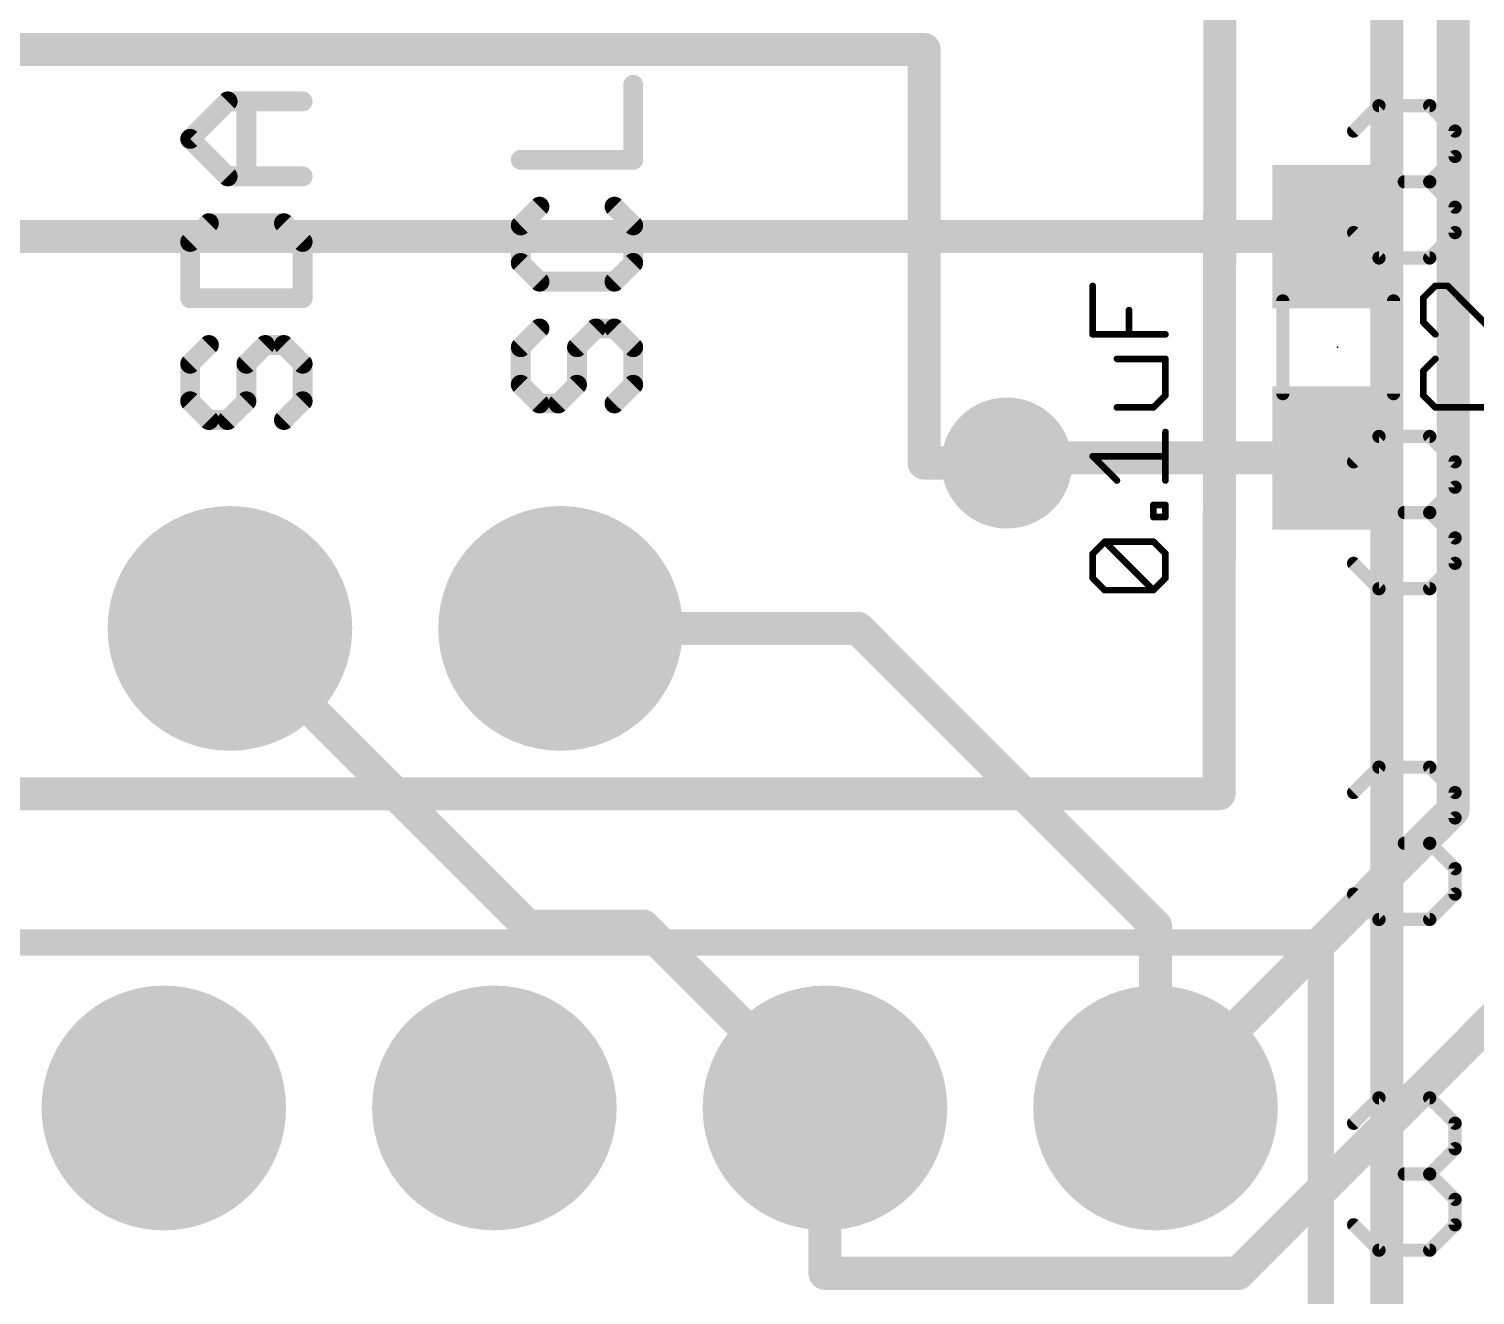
# Model space of a CAD drawing. Extents: x -5 to 102, y -1 to 61.
# Drawn here: x 79.61 to 90.72, y 29.81 to 39.53 of the extents above; entities that cross this region are included whole.
import ezdxf

# ---------------------------------------------------------------- set-up
doc = ezdxf.new("R2010")
doc.units = 0
for name, color, linetype in [('1', 22, 'CONTINUOUS'), ('16', 175, 'CONTINUOUS'), ('17', 82, 'CONTINUOUS'), ('18', 82, 'CONTINUOUS'), ('21', 253, 'CONTINUOUS'), ('23', 7, 'CONTINUOUS'), ('25', 253, 'CONTINUOUS'), ('27', 253, 'CONTINUOUS'), ('51', 253, 'CONTINUOUS')]:
    doc.layers.add(name, color=color, linetype=linetype)

# ---------------------------------------------------------------- blocks, each defined once
blk = doc.blocks.new('RECT')
blk.add_solid([(-0.5, -0.5), (0.5, -0.5), (-0.5, 0.5), (0.5, 0.5)])
blk = doc.blocks.new('ROUNDP')
at = {"const_width": 0.5}
blk.add_lwpolyline([(0, -0.25, 1), (0, 0.25, 1), (0, -0.25)], format="xyb", dxfattribs=at)
blk = doc.blocks.new('ROUNDV')
at = {"const_width": 0.5}
blk.add_lwpolyline([(0, -0.25, 1), (0, 0.25, 1), (0, -0.25)], format="xyb", dxfattribs=at)

msp = doc.modelspace()

# ---------------------------------------------------------------- linework, layer by layer
at = {"layer": '1', "const_width": 0.254}
for points in [[(90.551, 33.528), (90.551, 53.594)], [(89.662, 37.934), (78.613, 37.934)], [(87.63, 36.234), (87.122, 36.195)], [(89.662, 36.234), (87.63, 36.234)], [(83.439, 32.639), (81.153, 34.925)], [(85.979, 34.925), (83.693, 34.925)], [(88.265, 32.639), (85.979, 34.925)], [(88.265, 31.242), (90.551, 33.528)], [(84.328, 32.639), (83.439, 32.639)], [(85.725, 31.242), (84.328, 32.639)], [(88.265, 31.242), (88.265, 32.639)], [(88.9, 29.972), (91.059, 32.131)], [(85.725, 31.242), (85.725, 29.972)], [(85.725, 29.972), (88.9, 29.972)]]:
    msp.add_lwpolyline(points, dxfattribs=at)
at = {"layer": '1', "const_width": 0.127}
for points in [[(89.662, 37.8705, 1), (89.662, 37.9975)], [(87.63, 36.2975, 1), (87.63, 36.1705)], [(87.6349, 36.1707, 1), (87.6251, 36.2973)], [(89.662, 36.1705, 1), (89.662, 36.2975)], [(87.1171, 36.2583, 1), (87.1269, 36.1317)], [(81.1979, 34.9699, 1), (81.1081, 34.8801)], [(83.693, 34.9885, 1), (83.693, 34.8615)], [(86.0239, 34.9699, 1), (85.9341, 34.8801)], [(85.979, 34.8615, 1), (85.979, 34.9885)], [(90.4875, 33.528, 1), (90.6145, 33.528)], [(90.5959, 33.4831, 1), (90.5061, 33.5729)], [(83.439, 32.7025, 1), (83.439, 32.5755)], [(83.3941, 32.5941, 1), (83.4839, 32.6839)], [(84.3729, 32.6839, 1), (84.2831, 32.5941)], [(84.328, 32.5755, 1), (84.328, 32.7025)], [(88.3285, 32.639, 1), (88.2015, 32.639)], [(88.2201, 32.5941, 1), (88.3099, 32.6839)], [(85.7885, 31.242, 1), (85.6615, 31.242)], [(85.6801, 31.1971, 1), (85.7699, 31.2869)], [(88.2201, 31.2869, 1), (88.3099, 31.1971)], [(88.2015, 31.242, 1), (88.3285, 31.242)], [(85.725, 30.0355, 1), (85.725, 29.9085)], [(85.6615, 29.972, 1), (85.7885, 29.972)], [(88.8551, 30.0169, 1), (88.9449, 29.9271)], [(88.9, 29.9085, 1), (88.9, 30.0355)]]:
    msp.add_lwpolyline(points, format="xyb", dxfattribs=at)
at = {"layer": '16', "const_width": 0.254}
for points in [[(90.043, 26.924), (90.043, 49.657)], [(86.487, 39.37), (76.073, 39.37)], [(86.487, 36.195), (86.487, 39.37)], [(87.122, 36.195), (86.487, 36.195)]]:
    msp.add_lwpolyline(points, dxfattribs=at)
at = {"layer": '16', "const_width": 0.127}
for points in [[(86.5505, 39.37, 1), (86.4235, 39.37)], [(86.487, 39.3065, 1), (86.487, 39.4335)], [(86.487, 36.2585, 1), (86.487, 36.1315)], [(86.4235, 36.195, 1), (86.5505, 36.195)], [(87.122, 36.1315, 1), (87.122, 36.2585)]]:
    msp.add_lwpolyline(points, format="xyb", dxfattribs=at)
at = {"layer": '21'}
for points, const_width in [([(88.753, 33.655), (88.773, 51.435)], 0.254), ([(84.2518, 38.5232), (84.2518, 39.0995)], 0.1524), ([(80.8475, 38.6844), (81.1356, 38.9725)], 0.1524), ([(81.1356, 38.9725), (81.7118, 38.9725)], 0.1524), ([(81.2796, 38.3962), (81.2796, 38.9725)], 0.1524), ([(89.787, 38.7443), (89.9819, 38.9392)], 0.1016), ([(89.9819, 38.9392), (90.3717, 38.9392)], 0.1016), ([(90.3717, 38.9392), (90.5666, 38.7443)], 0.1016), ([(90.5666, 38.7443), (90.5666, 38.5494)], 0.1016), ([(81.1356, 38.3962), (80.8475, 38.6844)], 0.1524), ([(83.3875, 38.5232), (84.2518, 38.5232)], 0.1524), ([(90.5666, 38.5494), (90.3717, 38.3545)], 0.1016), ([(81.7118, 38.3962), (81.1356, 38.3962)], 0.1524), ([(90.3717, 38.3545), (90.1768, 38.3545)], 0.1016), ([(90.3717, 38.3545), (90.5666, 38.1596)], 0.1016), ([(83.5315, 38.1639), (83.3875, 38.0199)], 0.1524), ([(84.2518, 38.0199), (84.1077, 38.1639)], 0.1524), ([(90.5666, 38.1596), (90.5666, 37.9647)], 0.1016), ([(80.9915, 38.0369), (80.8475, 37.8929)], 0.1524), ([(81.5677, 38.0369), (80.9915, 38.0369)], 0.1524), ([(81.7118, 37.8929), (81.5677, 38.0369)], 0.1524), ([(83.3875, 38.0199), (83.3875, 37.7318)], 0.1524), ([(84.2518, 37.7318), (84.2518, 38.0199)], 0.1524), ([(89.9819, 37.7698), (89.787, 37.9647)], 0.1016), ([(90.5666, 37.9647), (90.3717, 37.7698)], 0.1016), ([(80.8475, 37.8929), (80.8475, 37.4607)], 0.1524), ([(81.7118, 37.4607), (81.7118, 37.8929)], 0.1524), ([(83.3875, 37.7318), (83.5315, 37.5877)], 0.1524), ([(84.1077, 37.5877), (84.2518, 37.7318)], 0.1524), ([(90.3717, 37.7698), (89.9819, 37.7698)], 0.1016), ([(83.5315, 37.5877), (84.1077, 37.5877)], 0.1524), ([(80.8475, 37.4607), (81.7118, 37.4607)], 0.1524), ([(83.5315, 37.2284), (83.3875, 37.0844)], 0.1524), ([(83.8196, 37.0844), (83.9637, 37.2284)], 0.1524), ([(83.9637, 37.2284), (84.1077, 37.2284)], 0.1524), ([(84.1077, 37.2284), (84.2518, 37.0844)], 0.1524), ([(80.9915, 37.1014), (80.8475, 36.9574)], 0.1524), ([(81.2796, 36.9574), (81.4237, 37.1014)], 0.1524), ([(81.4237, 37.1014), (81.5677, 37.1014)], 0.1524), ([(81.5677, 37.1014), (81.7118, 36.9574)], 0.1524), ([(83.3875, 37.0844), (83.3875, 36.7963)], 0.1524), ([(83.8196, 36.7963), (83.8196, 37.0844)], 0.1524), ([(84.2518, 37.0844), (84.2518, 36.7963)], 0.1524), ([(80.8475, 36.9574), (80.8475, 36.6693)], 0.1524), ([(81.2796, 36.6693), (81.2796, 36.9574)], 0.1524), ([(81.7118, 36.9574), (81.7118, 36.6693)], 0.1524), ([(83.3875, 36.7963), (83.5315, 36.6522)], 0.1524), ([(83.6756, 36.6522), (83.8196, 36.7963)], 0.1524), ([(84.2518, 36.7963), (84.1077, 36.6522)], 0.1524), ([(80.8475, 36.6693), (80.9915, 36.5252)], 0.1524), ([(81.1356, 36.5252), (81.2796, 36.6693)], 0.1524), ([(81.7118, 36.6693), (81.5677, 36.5252)], 0.1524), ([(83.5315, 36.6522), (83.6756, 36.6522)], 0.1524), ([(80.9915, 36.5252), (81.1356, 36.5252)], 0.1524), ([(89.787, 36.2043), (89.9819, 36.3992)], 0.1016), ([(89.9819, 36.3992), (90.3717, 36.3992)], 0.1016), ([(90.3717, 36.3992), (90.5666, 36.2043)], 0.1016), ([(90.5666, 36.2043), (90.5666, 36.0094)], 0.1016), ([(90.5666, 36.0094), (90.3717, 35.8145)], 0.1016), ([(90.3717, 35.8145), (90.1768, 35.8145)], 0.1016), ([(90.3717, 35.8145), (90.5666, 35.6196)], 0.1016), ([(90.5666, 35.6196), (90.5666, 35.4247)], 0.1016), ([(89.9819, 35.2298), (89.787, 35.4247)], 0.1016), ([(90.5666, 35.4247), (90.3717, 35.2298)], 0.1016), ([(90.3717, 35.2298), (89.9819, 35.2298)], 0.1016), ([(89.787, 33.6643), (89.9819, 33.8592)], 0.1016), ([(89.9819, 33.8592), (90.3717, 33.8592)], 0.1016), ([(90.3717, 33.8592), (90.5666, 33.6643)], 0.1016), ([(70.993, 33.655), (88.753, 33.655)], 0.254), ([(90.5666, 33.6643), (90.5666, 33.4694)], 0.1016), ([(90.5666, 33.4694), (90.3717, 33.2745)], 0.1016), ([(90.3717, 33.2745), (90.1768, 33.2745)], 0.1016), ([(90.3717, 33.2745), (90.5666, 33.0796)], 0.1016), ([(90.5666, 33.0796), (90.5666, 32.8847)], 0.1016), ([(89.9819, 32.6898), (89.787, 32.8847)], 0.1016), ([(90.5666, 32.8847), (90.3717, 32.6898)], 0.1016), ([(90.3717, 32.6898), (89.9819, 32.6898)], 0.1016), ([(71.755, 32.512), (89.535, 32.512)], 0.2032), ([(89.535, 32.512), (89.535, 18.542)], 0.2032), ([(89.787, 31.1243), (89.9819, 31.3192)], 0.1016), ([(89.9819, 31.3192), (90.3717, 31.3192)], 0.1016), ([(90.3717, 31.3192), (90.5666, 31.1243)], 0.1016), ([(90.5666, 31.1243), (90.5666, 30.9294)], 0.1016), ([(90.5666, 30.9294), (90.3717, 30.7345)], 0.1016), ([(90.3717, 30.7345), (90.1768, 30.7345)], 0.1016), ([(90.3717, 30.7345), (90.5666, 30.5396)], 0.1016), ([(90.5666, 30.5396), (90.5666, 30.3447)], 0.1016), ([(89.9819, 30.1498), (89.787, 30.3447)], 0.1016), ([(90.5666, 30.3447), (90.3717, 30.1498)], 0.1016), ([(90.3717, 30.1498), (89.9819, 30.1498)], 0.1016)]:
    msp.add_lwpolyline(points, dxfattribs=dict(at, const_width=const_width))
for points, const_width in [([(84.2899, 39.0995, 1), (84.2137, 39.0995)], 0.0762), ([(81.1356, 39.0106, 1), (81.1356, 38.9344)], 0.0762), ([(81.1625, 38.9455, 1), (81.1086, 38.9994)], 0.0762), ([(81.3177, 38.9725, 1), (81.2415, 38.9725)], 0.0762), ([(81.7118, 38.9344, 1), (81.7118, 39.0106)], 0.0762), ([(89.9819, 38.9646, 1), (89.9819, 38.9138)], 0.0508), ([(89.9999, 38.9212, 1), (89.9639, 38.9572)], 0.0508), ([(90.3897, 38.9572, 1), (90.3537, 38.9212)], 0.0508), ([(90.3717, 38.9138, 1), (90.3717, 38.9646)], 0.0508), ([(89.769, 38.7623, 1), (89.805, 38.7263)], 0.0508), ([(90.592, 38.7443, 1), (90.5412, 38.7443)], 0.0508), ([(90.5486, 38.7263, 1), (90.5846, 38.7623)], 0.0508), ([(80.8744, 38.7113, 1), (80.8205, 38.6574)], 0.0762), ([(80.8205, 38.7113, 1), (80.8744, 38.6574)], 0.0762), ([(83.3875, 38.5613, 1), (83.3875, 38.4851)], 0.0762), ([(84.2137, 38.5232, 1), (84.2899, 38.5232)], 0.0762), ([(84.2518, 38.4851, 1), (84.2518, 38.5613)], 0.0762), ([(90.5412, 38.5494, 1), (90.592, 38.5494)], 0.0508), ([(90.5846, 38.5314, 1), (90.5486, 38.5674)], 0.0508), ([(81.1356, 38.4343, 1), (81.1356, 38.3581)], 0.0762), ([(81.1086, 38.3693, 1), (81.1625, 38.4232)], 0.0762), ([(81.7118, 38.3581, 1), (81.7118, 38.4343)], 0.0762), ([(81.2415, 38.3962, 1), (81.3177, 38.3962)], 0.0762), ([(90.1768, 38.3799, 1), (90.1768, 38.3291)], 0.0508), ([(90.3897, 38.3725, 1), (90.3537, 38.3365)], 0.0508), ([(90.3537, 38.3725, 1), (90.3897, 38.3365)], 0.0508), ([(90.3717, 38.3291, 1), (90.3717, 38.3799)], 0.0508), ([(83.5585, 38.137, 1), (83.5046, 38.1909)], 0.0762), ([(84.1347, 38.1909, 1), (84.0808, 38.137)], 0.0762), ([(90.592, 38.1596, 1), (90.5412, 38.1596)], 0.0508), ([(90.5486, 38.1416, 1), (90.5846, 38.1776)], 0.0508), ([(80.9915, 38.075, 1), (80.9915, 37.9988)], 0.0762), ([(81.0185, 38.01, 1), (80.9646, 38.0639)], 0.0762), ([(81.5947, 38.0639, 1), (81.5408, 38.01)], 0.0762), ([(81.5677, 37.9988, 1), (81.5677, 38.075)], 0.0762), ([(83.3605, 38.0468, 1), (83.4144, 37.9929)], 0.0762), ([(83.4256, 38.0199, 1), (83.3494, 38.0199)], 0.0762), ([(84.2899, 38.0199, 1), (84.2137, 38.0199)], 0.0762), ([(84.2249, 37.9929, 1), (84.2787, 38.0468)], 0.0762), ([(89.805, 37.9827, 1), (89.769, 37.9467)], 0.0508), ([(90.5846, 37.9467, 1), (90.5486, 37.9827)], 0.0508), ([(80.8205, 37.9198, 1), (80.8744, 37.8659)], 0.0762), ([(80.8856, 37.8929, 1), (80.8094, 37.8929)], 0.0762), ([(81.7499, 37.8929, 1), (81.6737, 37.8929)], 0.0762), ([(81.6849, 37.8659, 1), (81.7387, 37.9198)], 0.0762), ([(90.5412, 37.9647, 1), (90.592, 37.9647)], 0.0508), ([(83.4144, 37.7587, 1), (83.3605, 37.7048)], 0.0762), ([(84.2787, 37.7048, 1), (84.2249, 37.7587)], 0.0762), ([(89.9819, 37.7952, 1), (89.9819, 37.7444)], 0.0508), ([(89.9639, 37.7518, 1), (89.9999, 37.7878)], 0.0508), ([(90.3537, 37.7878, 1), (90.3897, 37.7518)], 0.0508), ([(90.3717, 37.7444, 1), (90.3717, 37.7952)], 0.0508), ([(83.3494, 37.7318, 1), (83.4256, 37.7318)], 0.0762), ([(84.2137, 37.7318, 1), (84.2899, 37.7318)], 0.0762), ([(83.5315, 37.6258, 1), (83.5315, 37.5496)], 0.0762), ([(83.5046, 37.5608, 1), (83.5585, 37.6147)], 0.0762), ([(84.0808, 37.6147, 1), (84.1347, 37.5608)], 0.0762), ([(84.1077, 37.5496, 1), (84.1077, 37.6258)], 0.0762), ([(80.8475, 37.4988, 1), (80.8475, 37.4226)], 0.0762), ([(80.8094, 37.4607, 1), (80.8856, 37.4607)], 0.0762), ([(81.6737, 37.4607, 1), (81.7499, 37.4607)], 0.0762), ([(81.7118, 37.4226, 1), (81.7118, 37.4988)], 0.0762), ([(83.5585, 37.2015, 1), (83.5046, 37.2554)], 0.0762), ([(83.9637, 37.2665, 1), (83.9637, 37.1903)], 0.0762), ([(83.9906, 37.2015, 1), (83.9367, 37.2554)], 0.0762), ([(84.1347, 37.2554, 1), (84.0808, 37.2015)], 0.0762), ([(84.1077, 37.1903, 1), (84.1077, 37.2665)], 0.0762), ([(81.0185, 37.0745, 1), (80.9646, 37.1284)], 0.0762), ([(81.4237, 37.1395, 1), (81.4237, 37.0633)], 0.0762), ([(81.4506, 37.0745, 1), (81.3967, 37.1284)], 0.0762), ([(81.5947, 37.1284, 1), (81.5408, 37.0745)], 0.0762), ([(81.5677, 37.0633, 1), (81.5677, 37.1395)], 0.0762), ([(83.3605, 37.1113, 1), (83.4144, 37.0574)], 0.0762), ([(83.4256, 37.0844, 1), (83.3494, 37.0844)], 0.0762), ([(83.8577, 37.0844, 1), (83.7815, 37.0844)], 0.0762), ([(83.7927, 37.1113, 1), (83.8466, 37.0574)], 0.0762), ([(84.2899, 37.0844, 1), (84.2137, 37.0844)], 0.0762), ([(84.2249, 37.0574, 1), (84.2787, 37.1113)], 0.0762), ([(80.8205, 36.9843, 1), (80.8744, 36.9304)], 0.0762), ([(80.8856, 36.9574, 1), (80.8094, 36.9574)], 0.0762), ([(81.3177, 36.9574, 1), (81.2415, 36.9574)], 0.0762), ([(81.2527, 36.9843, 1), (81.3066, 36.9304)], 0.0762), ([(81.7499, 36.9574, 1), (81.6737, 36.9574)], 0.0762), ([(81.6849, 36.9304, 1), (81.7387, 36.9843)], 0.0762), ([(83.4144, 36.8232, 1), (83.3605, 36.7693)], 0.0762), ([(83.3494, 36.7963, 1), (83.4256, 36.7963)], 0.0762), ([(83.7815, 36.7963, 1), (83.8577, 36.7963)], 0.0762), ([(83.8466, 36.7693, 1), (83.7927, 36.8232)], 0.0762), ([(84.2137, 36.7963, 1), (84.2899, 36.7963)], 0.0762), ([(84.2787, 36.7693, 1), (84.2249, 36.8232)], 0.0762), ([(80.8744, 36.6962, 1), (80.8205, 36.6423)], 0.0762), ([(80.8094, 36.6693, 1), (80.8856, 36.6693)], 0.0762), ([(81.2415, 36.6693, 1), (81.3177, 36.6693)], 0.0762), ([(81.3066, 36.6423, 1), (81.2527, 36.6962)], 0.0762), ([(81.6737, 36.6693, 1), (81.7499, 36.6693)], 0.0762), ([(81.7387, 36.6423, 1), (81.6849, 36.6962)], 0.0762), ([(83.5315, 36.6903, 1), (83.5315, 36.6141)], 0.0762), ([(83.5046, 36.6253, 1), (83.5585, 36.6791)], 0.0762), ([(83.6486, 36.6791, 1), (83.7025, 36.6253)], 0.0762), ([(83.6756, 36.6141, 1), (83.6756, 36.6903)], 0.0762), ([(84.0808, 36.6791, 1), (84.1347, 36.6253)], 0.0762), ([(80.9915, 36.5633, 1), (80.9915, 36.4871)], 0.0762), ([(80.9646, 36.4983, 1), (81.0185, 36.5521)], 0.0762), ([(81.1086, 36.5521, 1), (81.1625, 36.4983)], 0.0762), ([(81.1356, 36.4871, 1), (81.1356, 36.5633)], 0.0762), ([(81.5408, 36.5521, 1), (81.5947, 36.4983)], 0.0762), ([(89.9819, 36.4246, 1), (89.9819, 36.3738)], 0.0508), ([(89.9999, 36.3812, 1), (89.9639, 36.4172)], 0.0508), ([(90.3897, 36.4172, 1), (90.3537, 36.3812)], 0.0508), ([(90.3717, 36.3738, 1), (90.3717, 36.4246)], 0.0508), ([(89.769, 36.2223, 1), (89.805, 36.1863)], 0.0508), ([(90.592, 36.2043, 1), (90.5412, 36.2043)], 0.0508), ([(90.5486, 36.1863, 1), (90.5846, 36.2223)], 0.0508), ([(90.5412, 36.0094, 1), (90.592, 36.0094)], 0.0508), ([(90.5846, 35.9914, 1), (90.5486, 36.0274)], 0.0508), ([(90.1768, 35.8399, 1), (90.1768, 35.7891)], 0.0508), ([(90.3897, 35.8325, 1), (90.3537, 35.7965)], 0.0508), ([(90.3537, 35.8325, 1), (90.3897, 35.7965)], 0.0508), ([(90.3717, 35.7891, 1), (90.3717, 35.8399)], 0.0508), ([(90.592, 35.6196, 1), (90.5412, 35.6196)], 0.0508), ([(90.5486, 35.6016, 1), (90.5846, 35.6376)], 0.0508), ([(89.805, 35.4427, 1), (89.769, 35.4067)], 0.0508), ([(90.5412, 35.4247, 1), (90.592, 35.4247)], 0.0508), ([(90.5846, 35.4067, 1), (90.5486, 35.4427)], 0.0508), ([(89.9819, 35.2552, 1), (89.9819, 35.2044)], 0.0508), ([(89.9639, 35.2118, 1), (89.9999, 35.2478)], 0.0508), ([(90.3537, 35.2478, 1), (90.3897, 35.2118)], 0.0508), ([(90.3717, 35.2044, 1), (90.3717, 35.2552)], 0.0508), ([(89.9819, 33.8846, 1), (89.9819, 33.8338)], 0.0508), ([(89.9999, 33.8412, 1), (89.9639, 33.8772)], 0.0508), ([(90.3897, 33.8772, 1), (90.3537, 33.8412)], 0.0508), ([(90.3717, 33.8338, 1), (90.3717, 33.8846)], 0.0508), ([(88.753, 33.5915, 1), (88.753, 33.7185)], 0.127), ([(88.6895, 33.6551, 1), (88.8165, 33.6549)], 0.127), ([(89.769, 33.6823, 1), (89.805, 33.6463)], 0.0508), ([(90.592, 33.6643, 1), (90.5412, 33.6643)], 0.0508), ([(90.5486, 33.6463, 1), (90.5846, 33.6823)], 0.0508), ([(90.5412, 33.4694, 1), (90.592, 33.4694)], 0.0508), ([(90.5846, 33.4514, 1), (90.5486, 33.4874)], 0.0508), ([(90.1768, 33.2999, 1), (90.1768, 33.2491)], 0.0508), ([(90.3897, 33.2925, 1), (90.3537, 33.2565)], 0.0508), ([(90.3537, 33.2925, 1), (90.3897, 33.2565)], 0.0508), ([(90.3717, 33.2491, 1), (90.3717, 33.2999)], 0.0508), ([(90.592, 33.0796, 1), (90.5412, 33.0796)], 0.0508), ([(90.5486, 33.0616, 1), (90.5846, 33.0976)], 0.0508), ([(89.805, 32.9027, 1), (89.769, 32.8667)], 0.0508), ([(90.5412, 32.8847, 1), (90.592, 32.8847)], 0.0508), ([(90.5846, 32.8667, 1), (90.5486, 32.9027)], 0.0508), ([(89.9819, 32.7152, 1), (89.9819, 32.6644)], 0.0508), ([(89.9639, 32.6718, 1), (89.9999, 32.7078)], 0.0508), ([(90.3537, 32.7078, 1), (90.3897, 32.6718)], 0.0508), ([(90.3717, 32.6644, 1), (90.3717, 32.7152)], 0.0508), ([(89.5858, 32.512, 1), (89.4842, 32.512)], 0.1016), ([(89.535, 32.4612, 1), (89.535, 32.5628)], 0.1016), ([(89.9819, 31.3446, 1), (89.9819, 31.2938)], 0.0508), ([(89.9999, 31.3012, 1), (89.9639, 31.3372)], 0.0508), ([(90.3897, 31.3372, 1), (90.3537, 31.3012)], 0.0508), ([(90.3717, 31.2938, 1), (90.3717, 31.3446)], 0.0508), ([(89.769, 31.1423, 1), (89.805, 31.1063)], 0.0508), ([(90.592, 31.1243, 1), (90.5412, 31.1243)], 0.0508), ([(90.5486, 31.1063, 1), (90.5846, 31.1423)], 0.0508), ([(90.5412, 30.9294, 1), (90.592, 30.9294)], 0.0508), ([(90.5846, 30.9114, 1), (90.5486, 30.9474)], 0.0508), ([(90.1768, 30.7599, 1), (90.1768, 30.7091)], 0.0508), ([(90.3897, 30.7525, 1), (90.3537, 30.7165)], 0.0508), ([(90.3717, 30.7091, 1), (90.3717, 30.7599)], 0.0508), ([(90.3537, 30.7525, 1), (90.3897, 30.7165)], 0.0508), ([(90.592, 30.5396, 1), (90.5412, 30.5396)], 0.0508), ([(90.5486, 30.5216, 1), (90.5846, 30.5576)], 0.0508), ([(89.805, 30.3627, 1), (89.769, 30.3267)], 0.0508), ([(90.5412, 30.3447, 1), (90.592, 30.3447)], 0.0508), ([(90.5846, 30.3267, 1), (90.5486, 30.3627)], 0.0508), ([(89.9819, 30.1752, 1), (89.9819, 30.1244)], 0.0508), ([(89.9639, 30.1318, 1), (89.9999, 30.1678)], 0.0508), ([(90.3537, 30.1678, 1), (90.3897, 30.1318)], 0.0508), ([(90.3717, 30.1244, 1), (90.3717, 30.1752)], 0.0508)]:
    msp.add_lwpolyline(points, format="xyb", dxfattribs=dict(at, const_width=const_width))
at = {"layer": '23'}
msp.add_point((89.662, 37.084), dxfattribs=at)
at = {"layer": '25', "const_width": 0.0508}
for points in [[(90.4151, 37.5559), (90.3219, 37.4627)], [(90.5084, 37.5559), (90.4151, 37.5559)], [(90.8812, 37.1831), (90.5084, 37.5559)], [(90.3219, 37.4627), (90.3219, 37.2763)], [(90.3219, 37.2763), (90.4151, 37.1831)], [(90.4151, 36.9946), (90.3219, 36.9014)], [(90.3219, 36.9014), (90.3219, 36.715)], [(90.3219, 36.715), (90.4151, 36.6218)], [(90.4151, 36.6218), (90.788, 36.6218)]]:
    msp.add_lwpolyline(points, dxfattribs=at)
at = {"layer": '25', "const_width": 0.0254}
for points in [[(90.4151, 37.5686, 1), (90.4151, 37.5432)], [(90.4241, 37.547, 1), (90.4062, 37.5649)], [(90.5173, 37.5649, 1), (90.4994, 37.547)], [(90.5084, 37.5432, 1), (90.5084, 37.5686)], [(90.3346, 37.4627, 1), (90.3092, 37.4627)], [(90.3129, 37.4717, 1), (90.3309, 37.4537)], [(90.3309, 37.2853, 1), (90.3129, 37.2673)], [(90.3092, 37.2763, 1), (90.3346, 37.2763)], [(90.4062, 37.1741, 1), (90.4241, 37.1921)], [(90.4241, 36.9856, 1), (90.4062, 37.0036)], [(90.3346, 36.9014, 1), (90.3092, 36.9014)], [(90.3129, 36.9104, 1), (90.3309, 36.8924)], [(90.3309, 36.724, 1), (90.3129, 36.706)], [(90.3092, 36.715, 1), (90.3346, 36.715)], [(90.4151, 36.6345, 1), (90.4151, 36.6091)], [(90.4062, 36.6128, 1), (90.4241, 36.6308)]]:
    msp.add_lwpolyline(points, format="xyb", dxfattribs=at)
at = {"layer": '27', "const_width": 0.0508}
for points in [[(87.7819, 37.1831), (87.7819, 37.5559)], [(88.0616, 37.1831), (88.0616, 37.3695)], [(88.3412, 37.1831), (87.7819, 37.1831)], [(88.3412, 36.9946), (87.9684, 36.9946)], [(88.3412, 36.715), (88.3412, 36.9946)], [(88.248, 36.6218), (88.3412, 36.715)], [(87.9684, 36.6218), (88.248, 36.6218)], [(88.3412, 36.0605), (88.3412, 36.4333)], [(87.9684, 36.0605), (87.7819, 36.2469)], [(87.7819, 36.2469), (88.3412, 36.2469)], [(88.248, 35.7798), (88.248, 35.873)], [(88.248, 35.873), (88.3412, 35.873)], [(88.3412, 35.873), (88.3412, 35.7798)], [(88.3412, 35.7798), (88.248, 35.7798)], [(87.7819, 35.4981), (87.8751, 35.5913)], [(87.8751, 35.5913), (88.248, 35.5913)], [(88.248, 35.2185), (87.8751, 35.5913)], [(88.248, 35.5913), (88.3412, 35.4981)], [(87.7819, 35.3117), (87.7819, 35.4981)], [(88.3412, 35.4981), (88.3412, 35.3117)], [(87.8751, 35.2185), (87.7819, 35.3117)], [(88.3412, 35.3117), (88.248, 35.2185)], [(88.248, 35.2185), (87.8751, 35.2185)]]:
    msp.add_lwpolyline(points, dxfattribs=at)
at = {"layer": '27', "const_width": 0.0254}
for points in [[(87.7946, 37.5559, 1), (87.7692, 37.5559)], [(88.0743, 37.3695, 1), (88.0489, 37.3695)], [(87.7819, 37.1958, 1), (87.7819, 37.1704)], [(87.7692, 37.1831, 1), (87.7946, 37.1831)], [(88.0489, 37.1831, 1), (88.0743, 37.1831)], [(88.3412, 37.1704, 1), (88.3412, 37.1958)], [(87.9684, 37.0073, 1), (87.9684, 36.9819)], [(88.3539, 36.9946, 1), (88.3285, 36.9946)], [(88.3412, 36.9819, 1), (88.3412, 37.0073)], [(88.3285, 36.715, 1), (88.3539, 36.715)], [(88.3502, 36.706, 1), (88.3322, 36.724)], [(87.9684, 36.6345, 1), (87.9684, 36.6091)], [(88.239, 36.6308, 1), (88.257, 36.6128)], [(88.248, 36.6091, 1), (88.248, 36.6345)], [(88.3539, 36.4333, 1), (88.3285, 36.4333)], [(87.7909, 36.2559, 1), (87.7729, 36.2379)], [(87.7819, 36.2596, 1), (87.7819, 36.2342)], [(88.3412, 36.2342, 1), (88.3412, 36.2596)], [(87.9594, 36.0515, 1), (87.9773, 36.0694)], [(88.3285, 36.0605, 1), (88.3539, 36.0605)], [(88.2607, 35.873, 1), (88.2353, 35.873)], [(88.248, 35.8857, 1), (88.248, 35.8603)], [(88.3539, 35.873, 1), (88.3285, 35.873)], [(88.3412, 35.8603, 1), (88.3412, 35.8857)], [(88.248, 35.7925, 1), (88.248, 35.7671)], [(88.2353, 35.7798, 1), (88.2607, 35.7798)], [(88.3285, 35.7798, 1), (88.3539, 35.7798)], [(88.3412, 35.7671, 1), (88.3412, 35.7925)], [(87.8751, 35.6041, 1), (87.8751, 35.5786)], [(87.8841, 35.6003, 1), (87.8662, 35.5824)], [(87.8841, 35.5824, 1), (87.8662, 35.6003)], [(88.257, 35.6003, 1), (88.239, 35.5824)], [(88.248, 35.5786, 1), (88.248, 35.6041)], [(87.7946, 35.4981, 1), (87.7692, 35.4981)], [(87.7729, 35.5071, 1), (87.7909, 35.4892)], [(88.3539, 35.4981, 1), (88.3285, 35.4981)], [(88.3322, 35.4892, 1), (88.3502, 35.5071)], [(87.7909, 35.3207, 1), (87.7729, 35.3027)], [(88.3502, 35.3027, 1), (88.3322, 35.3207)], [(87.7692, 35.3117, 1), (87.7946, 35.3117)], [(87.8751, 35.2312, 1), (87.8751, 35.2058)], [(87.8662, 35.2095, 1), (87.8841, 35.2275)], [(88.239, 35.2275, 1), (88.257, 35.2095)], [(88.239, 35.2095, 1), (88.257, 35.2275)], [(88.248, 35.2058, 1), (88.248, 35.2312)], [(88.3285, 35.3117, 1), (88.3539, 35.3117)]]:
    msp.add_lwpolyline(points, format="xyb", dxfattribs=at)
at = {"layer": '51', "const_width": 0.1016}
for points in [[(89.243, 37.44), (89.243, 36.728)], [(90.094, 37.44), (90.094, 36.728)]]:
    msp.add_lwpolyline(points, dxfattribs=at)
at = {"layer": '51', "const_width": 0.0508}
for points in [[(89.2684, 37.44, 1), (89.2176, 37.44)], [(90.1194, 37.44, 1), (90.0686, 37.44)], [(89.2176, 36.728, 1), (89.2684, 36.728)], [(90.0686, 36.728, 1), (90.1194, 36.728)]]:
    msp.add_lwpolyline(points, format="xyb", dxfattribs=at)

# ---------------------------------------------------------------- block references
at = {"layer": '1', "xscale": 1.1, "rotation": 270}
for p in [(89.662, 37.934), (89.662, 36.234)]:
    msp.add_blockref('RECT', p, dxfattribs=at)
at = {"layer": '17', "xscale": 1.8796, "yscale": 1.8796}
for p in [(81.153, 34.925), (81.153, 34.925), (83.693, 34.925), (83.693, 34.925), (80.645, 31.242), (80.645, 31.242), (83.185, 31.242), (83.185, 31.242), (85.725, 31.242), (85.725, 31.242), (88.265, 31.242), (88.265, 31.242)]:
    msp.add_blockref('ROUNDP', p, dxfattribs=at)
at = {"layer": '18', "xscale": 1.0064, "yscale": 1.0064}
msp.add_blockref('ROUNDV', (87.122, 36.195), dxfattribs=at)
msp.add_blockref('ROUNDV', (87.122, 36.195), dxfattribs=at)
at = {"layer": '51', "xscale": 0.5001, "yscale": 0.95, "rotation": 270}
for p in [(89.6671, 37.6722), (89.6671, 36.5038)]:
    msp.add_blockref('RECT', p, dxfattribs=at)

doc.saveas('drawing.dxf')
